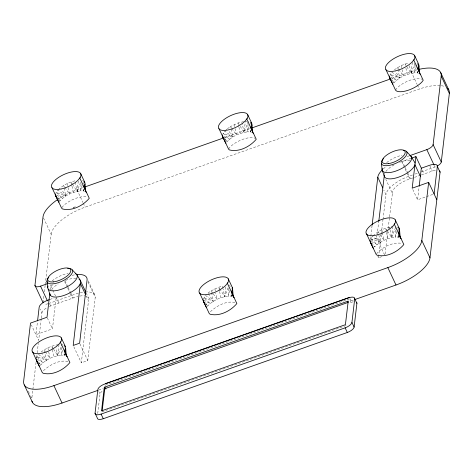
<?xml version="1.0" encoding="UTF-8"?>
<svg xmlns="http://www.w3.org/2000/svg" width="473" height="473" viewBox="0 0 473 473"><rect width="100%" height="100%" fill="white"/><g stroke="black" fill="none" stroke-linecap="round" stroke-linejoin="round"><path stroke-width="0.35" stroke-dasharray="2.37 1.77" d="M65.179 355.542L64.092 355.205L64.097 353.792M64.103 347.454L64.109 345.343M84.549 191.263L83.467 190.921L83.467 189.513M83.473 183.879L83.473 182.472M232.154 296.53L231.066 296.193L231.072 293.372M251.524 132.251L250.436 131.914L250.442 129.797M250.448 124.163L250.454 122.052M399.123 237.517L398.041 237.18L398.041 235.069M398.047 230.842L398.053 228.725M418.499 73.238L417.411 72.901L417.417 70.081M417.423 65.15L417.423 63.039L416.376 66.533M61.732 347.454L61.171 355.128C52.994 356.234 44.592 359.906 39.466 366.557M81.054 183.873L80.54 190.85C72.363 191.955 63.961 195.627 58.835 202.278M228.707 288.447L228.146 296.116C219.969 297.227 211.567 300.899 206.441 307.551M248.077 124.163L247.515 131.837C239.338 132.943 230.936 136.614 225.81 143.272M395.629 230.132L395.121 237.109C387.488 238.02 380.097 241.478 374.628 246.9L373.197 245.398M415.052 65.156L414.49 72.83C406.313 73.936 397.911 77.607 392.785 84.259M50.321 289.866L50.712 285.662L52.745 284.947M56.08 297.96L52.444 328.847L35.936 334.683L37.473 321.634M88.013 282.003L95.221 297.393L87.771 360.58L81.35 362.85L88.492 300.858L86.299 296.169M36.078 362.265L31.797 398.579L30.231 395.233M36.592 357.907L37.107 353.55M37.196 352.823L38.307 343.386M41.216 318.737L38.65 340.477L31.407 325.016M41.299 318.016L41.896 312.943L40.087 309.076M43.102 302.72L43.877 296.169M44.391 291.8L45.16 285.249M45.248 284.521L51.173 234.295L43.019 216.9M97.734 413.532L100.022 394.145A6.983 2.785 -25.1 0 1 102.162 391.248M353.284 301.839A6.983 2.785 -25.1 0 0 350.854 302.472L351.037 300.887L349.411 297.411M370.412 239.716L370.755 236.813M370.844 236.086L372.038 225.917M381.687 256.703L378.477 257.838L381.214 234.602M381.303 233.875L382.929 220.075M383.018 219.348L385.927 194.657L383.733 189.969M432.724 194.45L417.588 199.795L419.096 186.965M78.299 181.005L77.064 191.382L72.972 184.896M59.013 344.592L57.694 355.661L53.603 349.175M225.822 286.963L224.669 296.654L220.578 290.168M412.332 62.288L411.013 73.362L406.549 66.285M392.962 226.567L391.644 237.641L387.919 231.746M384.584 254.9L376.75 238.173L377.016 235.98M377.099 235.252L378.778 221.364M385.075 254.107L387.807 231.457M388.162 228.53L389.48 217.568M389.569 216.841L392.389 193.457L385.808 179.403M82.219 185.256L80.54 190.85L83.467 190.921L83.68 189.484M62.637 350.233L61.171 355.128L64.092 355.205L64.31 353.763M248.981 126.941L247.515 131.837L250.436 131.914L250.655 130.471M229.819 290.523L228.146 296.116L231.066 296.193L231.279 294.756M416.169 67.231L414.49 72.83L417.411 72.901L417.624 71.464M396.794 231.516L395.121 237.109L398.041 237.18L398.361 235.022M83.467 190.921L83.78 189.537M64.092 355.205L64.405 353.816M250.436 131.914L250.749 130.524M231.066 296.193L231.38 294.809M417.411 72.901L417.724 71.518M398.041 237.18L398.508 235.105M55.489 194.433L56.21 192.375L57.895 190.105L65.771 196.07L64.044 187.639M36.356 358.031L38.1 354.951M222.458 135.426L223.185 133.362L224.864 131.092L232.746 137.058L230.588 126.522L238.085 122.939L244.665 121.407M203.331 299.019L205.495 295.371L213.376 301.336L211.218 290.8L218.715 287.217L222.511 286.112L222.943 288.223M389.675 75.727L391.839 72.079L399.72 78.045L397.994 69.62M80.511 182.448L77.064 191.382L75.195 182.253M248.284 121.372L244.038 132.369L239.575 125.298M228.116 287.714L224.669 296.654L223.085 288.926M414.987 63.051L411.013 73.362L409.145 64.227M395.617 227.33L391.644 237.641L390.059 229.913M346.094 325.53L102.056 411.782M61.957 207.535L62.767 206.441A16.058 6.403 -25.1 0 1 87.369 196.987M228.53 149.066L229.742 147.428A16.058 6.403 -25.1 0 1 255.325 138.388M395.499 90.059L396.717 88.416A16.058 6.403 -25.1 0 1 422.3 79.375M371.352 241.396L377.152 244.565L370.785 238.634L372.47 236.358L380.345 242.33L378.619 233.899M376.538 253.788C382.692 247.001 392.513 241.857 401.843 243.317M58.398 189.638C62.909 185.197 68.827 182.407 74.905 180.846M225.373 130.625L226.886 129.224M43.398 370.72C50.061 364.63 59.764 359.226 68.981 361.679M210.373 311.707C217.036 305.617 226.738 300.213 235.956 302.667M372.972 235.891C378.193 230.895 385.117 227.649 392.265 226.673M72.99 208.362L74.486 207.162M227.389 128.757L230.588 126.522L231.415 127.745M394.364 69.744L401.21 65.522L408.855 62.82M208.019 293.035L211.218 290.8L212.874 293.242M58.321 344.699C52.024 345.467 46.088 348.264 41.045 352.048L42.198 353.828M49.328 306.48A8.963 3.571 -25.1 0 1 50.617 305.972L73.126 297.96A16.756 6.681 -25.1 0 1 77.909 296.453M73.144 207.529L76.803 206.234M58.238 199.121A34.913 13.924 -25.1 0 1 76.993 189.756L82.562 187.787M223.883 137.844L250.341 128.49M391.662 78.548L411.155 71.66A34.683 13.829 -25.1 0 1 417.34 69.762M51.173 234.295A34.913 13.924 -25.1 0 1 85.146 207.15L419.303 89.054A34.683 13.829 -25.1 0 1 440.753 85.601M407.028 156.628L409.074 155.901M411.155 158.278L402.328 161.394L404.841 166.75M49.961 299.444L54.082 297.99M48.701 303.542L74.651 294.372A23.745 9.466 -25.1 0 1 79.582 292.899M412.444 174.992L409.027 176.198A23.745 9.466 -25.1 0 0 385.927 194.657M415.176 174.023L417.227 173.301M421.325 171.853L434.983 167.022A6.462 2.578 -25.1 0 0 437.283 165.999M392.389 193.457A16.756 6.681 -25.1 0 1 409.807 178.971L413.875 177.594M414.555 177.351L420.663 175.193M421.342 174.951L432.298 171.078A8.963 3.571 -25.1 0 1 435.42 170.274M370.329 240.444L376.75 238.173M105.183 385.235L349.222 298.989L350.854 302.472M98.703 390.071L102.854 388.605M351.037 300.887L353.804 299.912M399.584 162.298A16.756 6.681 -25.1 0 1 401.654 161.571L405.012 160.69A16.756 6.681 -25.1 0 1 410.138 160.229M246.817 121.336L245.357 121.301L244.038 132.369L242.17 123.24M396.965 226.981L398.053 227.318M82.391 180.721L83.479 181.058M228.908 285.657L230.54 286.159M63.021 345L61.939 344.663L57.694 355.661L56.11 347.933M370.785 238.634L380.345 242.33L376.141 235.802M390.722 77.117L396.522 80.286L390.16 74.356L399.72 78.045L395.511 71.524M224.391 136.478L229.547 139.293L223.185 133.362L232.746 137.058L228.542 130.536M56.778 195.136L62.578 198.305L56.21 192.375L65.771 196.07L61.567 189.549M203.733 300.053L210.178 303.577L203.816 297.647L213.376 301.336L208.404 293.632M37.402 359.421L43.203 362.584L36.841 356.654L46.401 360.349L44.243 349.813L45.071 351.037M38.52 354.383L46.401 360.349L42.576 354.419M392.572 81.12L393.997 82.615L391.922 79.795M225.118 139.63L227.022 141.628L224.533 138.246M205.749 303.908L207.653 305.907L205.164 302.525M58.622 199.139L60.053 200.641L57.144 196.691M38.301 362.419L40.678 364.92L38.603 362.099M371.725 242.951L374.628 246.9M398.39 68.733L397.562 67.509L397.846 68.916M398.804 69.342L403.368 76.064L401.21 65.522M231.829 128.354L236.394 135.071L234.809 127.343M213.288 293.857L217.024 299.356L215.729 293.029M64.44 186.752L63.613 185.534L63.902 186.936M64.86 187.367L69.419 194.084L67.834 186.356M45.485 351.646L50.049 358.363L48.465 350.635M406.177 65.694L405.059 63.926L405.349 65.333M387.547 231.155L385.69 228.205L386.411 231.717M239.202 124.706L238.085 122.939L238.806 126.451M220.205 289.577L218.715 287.217L219.437 290.729M72.6 184.304L71.116 181.951L71.831 185.463M53.23 348.589L51.74 346.23L52.32 349.039M411.155 71.66L417.109 84.371M417.423 85.039L419.303 89.054M434.356 165.686L434.983 167.022M429.886 165.928L432.298 171.078M422.247 170.126L424.056 173.993M405.154 167.418L407.661 172.769M407.974 173.437L410.481 178.794M401.654 161.571L409.807 178.971M377.85 256.502L378.477 257.838M76.993 189.756L82.946 202.468M83.26 203.136L85.146 207.15M88.226 280.826L94.807 294.88M86.187 292.988L88.38 297.671M64.978 280.56L67.799 286.585M68.112 287.253L70.619 292.604M70.932 293.272L73.126 297.96M64.6 281.536L67.42 287.554M67.734 288.228L69.927 292.911M70.246 293.579L72.44 298.262M79.937 343.853L87.771 360.58M50.712 285.662L52.521 289.529M52.822 290.174L55.536 295.974M56.139 297.263L58.859 303.063M98.78 391.496L100.022 394.145M73.829 346.792L81.35 362.85M49.712 304.038L50.617 305.972M47.312 317.891L52.444 328.847M28.35 391.218L29.917 394.565M412.787 189.478L417.588 199.795M405.923 68.142L407.218 74.462M389.486 227.105L389.918 229.21M386.553 232.42L387.848 238.747M381.835 229.807L382.267 231.912M382.415 232.615L383.993 240.343L378.187 231.788L378.477 233.195M238.948 127.154L240.243 133.475M234.236 124.535L234.667 126.646M219.578 291.433L220.873 297.754M214.866 288.814L215.582 292.326M71.979 186.161L73.274 192.487M67.261 183.548L67.692 185.653M52.462 349.742L53.898 356.766M47.891 347.826L48.323 349.937M441.315 85.678A34.683 13.829 -25.1 0 1 443.887 86.252M105.556 389.22A6.983 2.785 -25.1 0 1 106.815 388.717M386.654 162.629A16.058 6.403 -25.1 0 1 402.068 155.262M384.313 174.407A16.756 6.681 -25.1 0 1 384.786 173.165M385.844 171.504A16.756 6.681 -25.1 0 1 394.163 164.829M383.331 168.873A23.745 9.466 -25.1 0 1 386.163 166.555M72.115 275.339A23.745 9.466 -25.1 0 1 75.408 274.748M80.262 292.74A23.745 9.466 -25.1 0 1 83.555 292.143M85.4 291.953A23.745 9.466 -25.1 0 1 95.221 297.393M79.848 296.063A16.756 6.681 -25.1 0 1 88.492 300.858M51.598 289.506A16.756 6.681 -25.1 0 1 58.303 283.871M65.67 280.3A16.756 6.681 -25.1 0 1 75.97 278.414M52.119 280.932A16.058 6.403 -25.1 0 1 68.106 273.353M48.122 303.731A6.462 2.578 -25.1 0 1 44.598 304.174M41.896 312.943A8.963 3.571 -25.1 0 1 47.424 307.397"/><path stroke-width="0.71" d="M411.835 158.035L415.909 156.598L412.184 188.189L428.668 182.365L436.815 199.76M419.179 186.256L421.342 168.193L415.909 156.598M43.102 302.72L34.955 285.325L43.019 216.9A34.913 13.924 -25.1 0 1 57.062 199.925M37.556 320.913L39.182 307.143A8.963 3.571 -25.1 0 1 47.903 300.178L49.275 299.687M95.055 413.201L97.846 389.504A6.983 2.785 -25.1 0 1 104.639 384.076L348.678 297.83A6.983 2.785 -25.1 0 1 354.732 298.717L356.902 303.359L354.111 327.056A6.983 2.785 -25.1 0 1 347.312 332.484L103.274 418.729A6.983 2.785 -25.1 0 1 97.225 417.842L95.055 413.201A6.983 2.785 -25.1 0 0 101.104 414.088L345.142 327.842A6.983 2.785 -25.1 0 0 351.936 322.415L354.732 298.717M104.231 387.547L101.571 410.848L345.408 324.679L348.217 301.076L104.373 387.239L104.775 388.705L102.138 411.061M372.127 225.189L377.779 177.257A23.745 9.466 -25.1 0 1 382.285 169.872M355.188 299.421L395.996 285A34.913 13.924 -25.1 0 0 429.969 257.856L421.815 240.461L428.668 182.365M437.283 165.999A6.462 2.578 -25.1 0 0 441.268 162.003L433.12 144.602L441.203 76.076A34.683 13.829 -25.1 0 0 419.344 69.277M434.102 193.96L437.348 166.425A8.963 3.571 -25.1 0 0 429.585 165.284L421.342 168.193M429.969 257.856L440.061 172.219A8.963 3.571 -25.1 0 0 439.618 170.895M441.268 162.003L449.35 93.471A34.683 13.829 -25.1 0 0 447.629 88.327M378.778 221.364L384.236 176.057L382.16 169.984L381.368 163.374M251.506 124.718L251.719 123.282L247.645 114.584M232.137 288.997L232.349 287.56L228.276 278.863M418.481 65.706L418.694 64.269L414.62 55.572M399.111 229.99L399.324 228.548L395.245 219.85M84.732 189.141L83.833 186.687L85.028 183.997L84.744 182.294L80.67 173.591M65.363 353.426L64.464 350.966L65.658 348.276L65.375 346.573L61.301 337.876M251.707 130.134L250.808 127.675L252.003 124.984L251.719 123.282L250.873 122.46M232.338 294.413L231.439 291.953L232.627 289.263L232.349 287.56M418.682 71.121L417.783 68.662L418.977 65.972L418.694 64.269M399.313 235.4L398.408 232.947L399.602 230.25L399.324 228.548L398.479 227.726M104.775 388.705L348.217 302.371L347.673 301.212M84.649 187.048L223.191 138.086M251.731 128L390.272 79.038M34.955 285.325A6.462 2.578 -25.1 0 0 40.548 286.147L47.383 283.735M409.76 155.664L426.835 149.628A6.462 2.578 -25.1 0 0 433.12 144.602M79.032 279.206A16.756 6.681 -25.1 0 1 68.928 293.355A16.756 6.681 -25.1 0 1 49.801 293.715L47.01 317.247L30.503 323.083L23.65 381.179A34.913 13.924 -25.1 0 0 53.898 385.625L387.842 267.606A34.913 13.924 -25.1 0 0 421.815 240.461M105.373 383.656L349.411 297.411M31.963 401.145A34.913 13.924 -25.1 0 0 62.046 403.026L98.012 390.314M419.581 73.575L420.497 74.462M390.071 78.459L389.433 76.413M400.211 237.854L401.128 238.747M370.696 242.738L370.063 240.692M252.606 132.588L253.522 133.475M223.096 137.472L222.458 135.426M233.236 296.867L234.153 297.754M83.898 181.472L84.744 182.294M203.727 301.75L203.088 299.705M84.3 186.055L85.637 191.6L86.547 192.487M56.121 196.478L55.489 194.433M64.529 345.751L65.375 346.573M66.261 355.879L67.178 356.766M36.752 360.763L36.114 358.717M391.141 79.618L389.717 78.116L392.785 84.259M371.293 243.394L370.341 242.395L373.416 248.538M224.167 138.624L222.742 137.129L225.81 143.272M204.797 302.909L203.372 301.407L206.441 307.551M56.719 197.14L55.767 196.135L58.835 202.278M37.822 361.916L36.397 360.42L39.466 366.557M406.408 151.407L410.96 156.226L414.289 161.701A16.756 6.681 -25.1 0 1 414.987 163.025M72.298 269.917L76.886 274.783L80.233 280.276L85.873 292.32M440.594 72.399L448.741 89.793M441.203 76.076L449.35 93.471M413.704 59.965L423.211 80.262L421.999 81.9A16.058 6.403 -25.1 0 1 396.415 90.946L395.499 90.059L385.992 69.762M437.348 166.425L440.061 172.219M426.835 149.628L434.043 165.018M420.349 176.275L414.916 164.675A16.756 6.681 -25.1 0 1 398.142 177.322A16.756 6.681 -25.1 0 1 384.2 174.986M377.779 177.257L382.793 187.964M394.334 224.243L403.841 244.541C397.616 251.943 386.808 257.602 377.046 255.225L376.13 254.338L366.622 234.04M387.842 267.606L395.996 285M351.936 322.415L354.111 327.056M345.142 327.842L347.312 332.484M246.735 118.977L256.242 139.275C250.016 146.671 239.202 152.336 229.44 149.953L228.53 149.066L219.023 128.768M227.359 283.256L236.867 303.554C230.641 310.956 219.833 316.614 210.071 314.238L209.155 313.351L199.647 293.053M79.76 177.99L89.267 198.288C83.041 205.684 72.233 211.348 62.471 208.965L61.555 208.079L52.048 187.781M85.359 294.165L80.345 283.457L73.203 345.45L79.624 343.185L87.073 279.998A23.745 9.466 -25.1 0 0 77.253 274.553M104.9 387.015L105.444 388.173M101.104 414.088L103.274 418.729M40.548 286.147L47.448 300.869M60.39 342.269L69.898 362.566C63.672 369.963 52.858 375.627 43.096 373.244L42.186 372.357L32.678 352.06M53.898 385.625L62.046 403.026M24.265 384.88L32.412 402.281M48.157 289.044L50.244 295.152M418.25 68.029L419.415 72.883M398.881 232.308L400.046 237.162M251.275 127.042L252.44 131.896M231.906 291.321L233.071 296.175M64.931 350.333L66.096 355.188M46.939 281.116L47.726 287.667M418.977 65.972L419.527 72.883M399.602 230.25L400.158 237.162M252.003 124.984L252.552 131.896M232.627 289.263L233.183 296.175M85.028 183.997L85.637 191.6M65.658 348.276L66.208 355.188M356.559 302.324A6.983 2.785 -25.1 0 1 356.902 303.359M403.463 150.225A13.965 5.57 -25.1 0 1 403.759 158.331A13.965 5.57 -25.1 0 1 386.329 165.721A13.965 5.57 -25.1 0 1 383.432 158.715M410.115 155.587A16.058 6.403 -25.1 0 1 399.348 169.665A16.058 6.403 -25.1 0 1 382.231 168.406M67.657 268.339A13.965 5.57 -25.1 0 1 70.282 275.635A13.965 5.57 -25.1 0 1 52.74 283.859A13.965 5.57 -25.1 0 1 48.796 277.178M75.739 273.761A16.058 6.403 -25.1 0 1 64.429 288.087A16.058 6.403 -25.1 0 1 48.045 285.994M80.227 177.357L78.548 179.628A16.058 6.403 -25.1 0 1 52.964 188.668L51.693 187.438A16.058 6.403 -25.1 0 1 67.042 173.248A16.058 6.403 -25.1 0 1 80.227 177.357M60.857 341.636L59.172 343.906A16.058 6.403 -25.1 0 1 33.589 352.953L32.324 351.717A16.058 6.403 -25.1 0 1 47.667 337.533A16.058 6.403 -25.1 0 1 60.857 341.636M247.202 118.345L245.517 120.615A16.058 6.403 -25.1 0 1 219.933 129.661L218.668 128.425A16.058 6.403 -25.1 0 1 234.011 114.241A16.058 6.403 -25.1 0 1 247.202 118.345M227.832 282.623L226.147 284.9A16.058 6.403 -25.1 0 1 200.564 293.94L199.299 292.71A16.058 6.403 -25.1 0 1 214.641 278.52A16.058 6.403 -25.1 0 1 227.832 282.623M414.177 59.332L412.491 61.608A16.058 6.403 -25.1 0 1 386.908 70.648L385.643 69.419A16.058 6.403 -25.1 0 1 400.986 55.229A16.058 6.403 -25.1 0 1 414.177 59.332M394.801 223.611L393.122 225.887A16.058 6.403 -25.1 0 1 367.539 234.927L366.268 233.697A16.058 6.403 -25.1 0 1 381.616 219.507A16.058 6.403 -25.1 0 1 394.801 223.611M388.788 163.569A12.57 5.014 -25.1 0 0 405.166 151.898A12.57 5.014 -25.1 0 0 386.955 154.884A12.57 5.014 -25.1 0 0 388.788 163.569M53.644 281.855A12.57 5.014 -25.1 0 0 70.838 270.455A12.57 5.014 -25.1 0 0 53.301 272.56A12.57 5.014 -25.1 0 0 53.644 281.855"/></g></svg>
